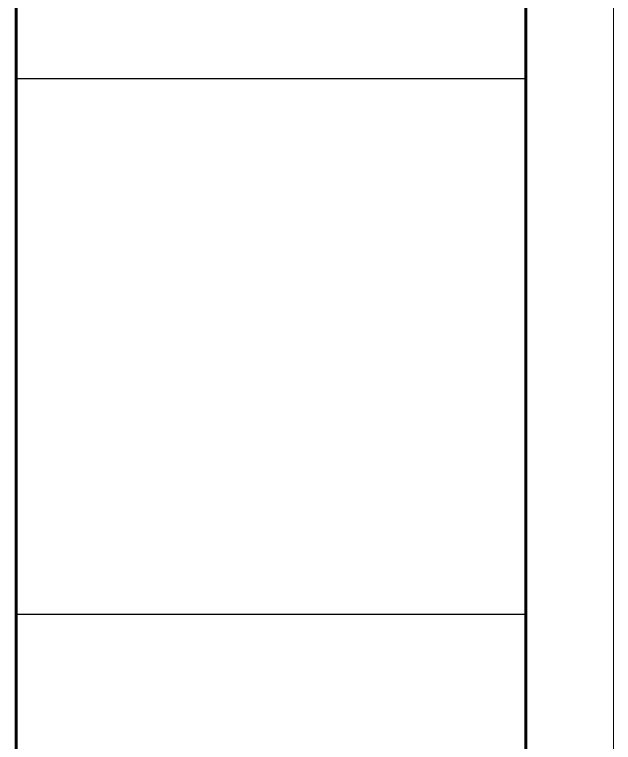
# Model space of a CAD drawing. Header units: inches. Extents: x -12073856 to 12321241, y -1226296 to 1319224.
# Drawn here: x 126628.8 to 126984.5, y 44888.6 to 45321.3 of the extents above; entities that cross this region are included whole.
import ezdxf

# ---------------------------------------------------------------- set-up
doc = ezdxf.new("R2010")
doc.units = ezdxf.units.IN
doc.header["$MEASUREMENT"] = 0
doc.layers.add('BORDER', color=7, linetype='Continuous', lineweight=60)
doc.layers.add('Window', color=3, linetype='Continuous', lineweight=0)

msp = doc.modelspace()

# ---------------------------------------------------------------- linework, layer by layer
at = {"layer": 'BORDER'}
msp.add_line((126629.73, 44352.89), (126629.73, 46441.74), dxfattribs=at)
at = {"layer": 'BORDER', "lineweight": 25}
for p, q in [((126932.55, 45282.99), (126629.73, 45282.99)), ((126932.55, 44964.74), (126629.73, 44964.74))]:
    msp.add_line(p, q, dxfattribs=at)
at = {"layer": 'BORDER'}
msp.add_lwpolyline([(126932.55, 46441.74), (126932.55, 44350.89), (123869.71, 44350.89), (123869.71, 46441.74)], close=True, dxfattribs=at)
at = {"layer": 'Window'}
msp.add_lwpolyline([(126984.55, 46493.74), (126984.55, 44298.89), (123817.71, 44298.89), (123817.71, 46493.74)], close=True, dxfattribs=at)

doc.saveas('drawing.dxf')
